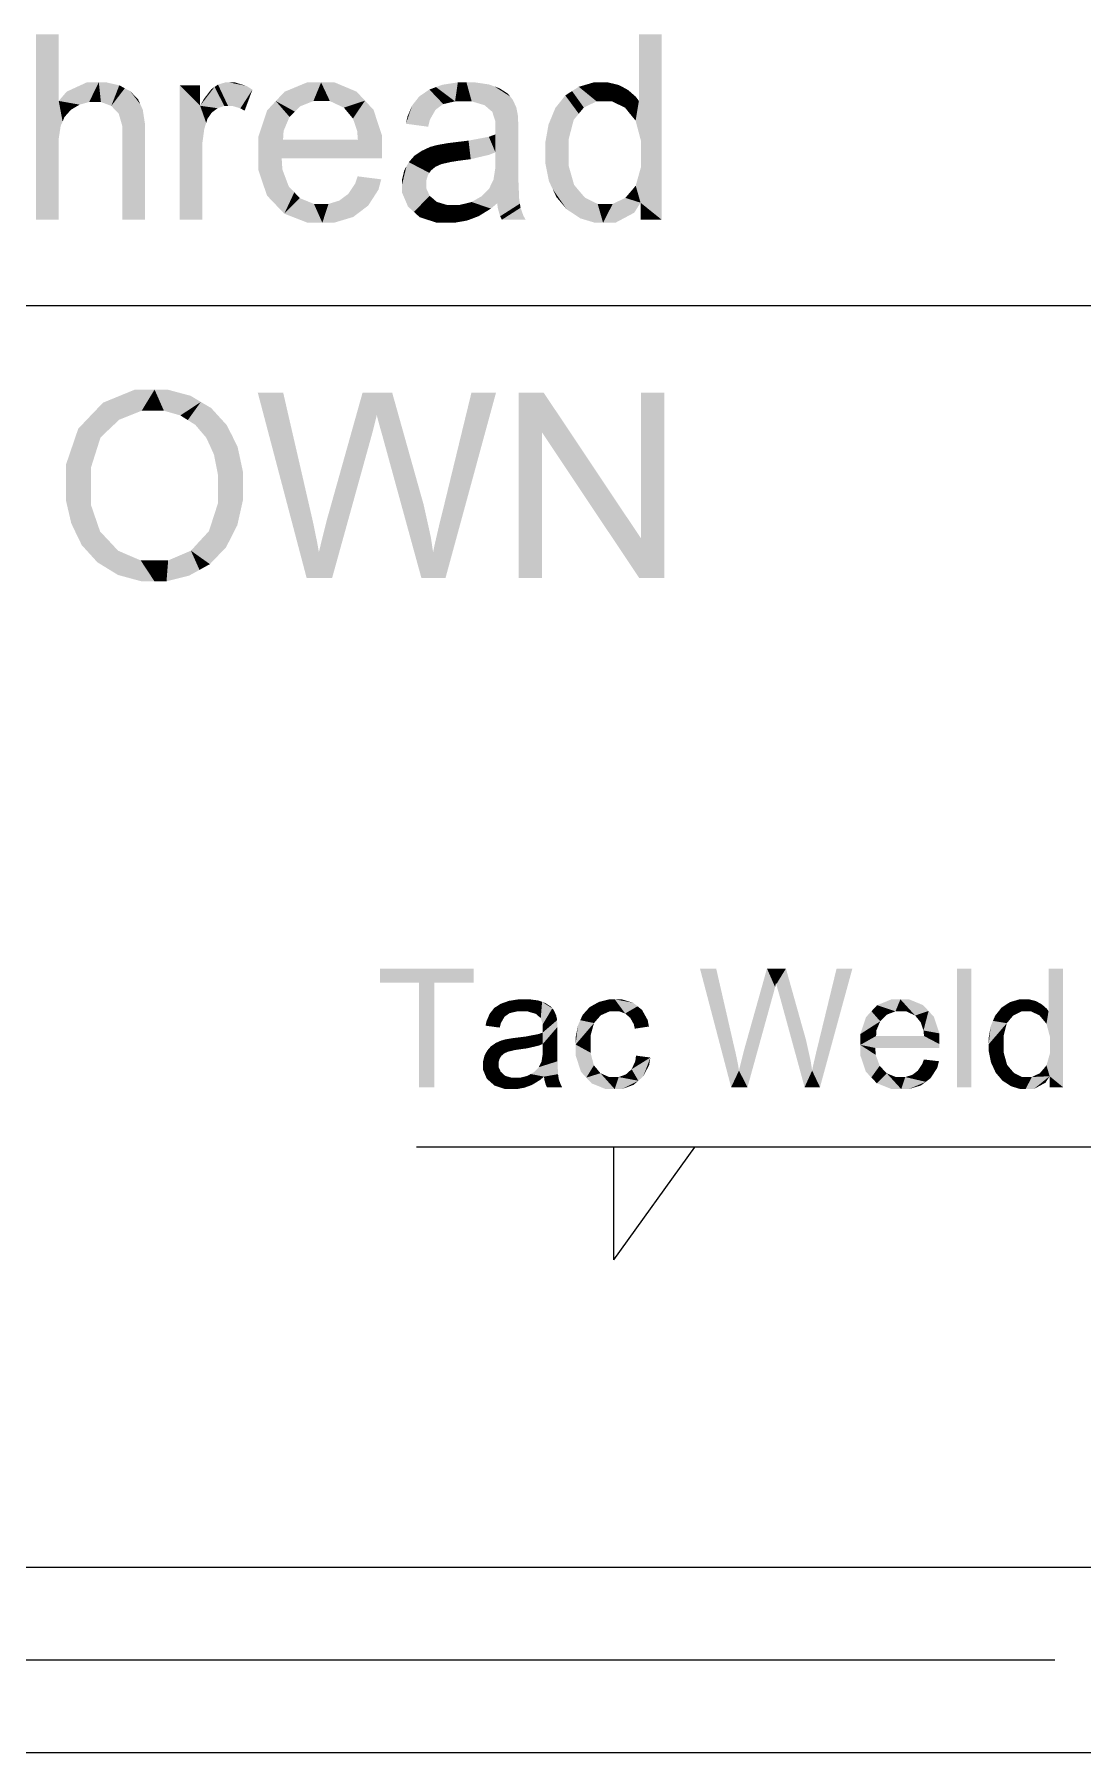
# Model space of a CAD drawing. Header units: millimetres. Extents: x 2 to 579, y 1 to 405.
# Drawn here: x 220.82 to 228.46, y 87.19 to 99.7 of the extents above; entities that cross this region are included whole.
import ezdxf

# ---------------------------------------------------------------- set-up
doc = ezdxf.new("R2010")
doc.units = ezdxf.units.MM
doc.linetypes.add('XKITLINE00', pattern=[0])
doc.layers.add('LinkedObject', color=7, linetype='Continuous', lineweight=0)

# ---------------------------------------------------------------- blocks, each defined once
blk = doc.blocks.new('*A4')
at = {"layer": 'LinkedObject'}
for points in [[(220.999, 99.701), (220.833, 98.351), (220.833, 99.701)], [(220.999, 99.216), (220.833, 98.351), (220.999, 99.701)], [(225.391, 99.701), (225.225, 99.216), (225.225, 99.701)], [(225.391, 99.701), (225.24, 98.925), (225.225, 99.216)], [(225.24, 98.925), (225.391, 99.701), (225.391, 98.351)], [(221.203, 99.351), (220.999, 99.216), (221.057, 99.284)], [(221.291, 99.351), (220.999, 99.216), (221.203, 99.351)], [(221.22, 99.208), (220.999, 99.216), (221.291, 99.351)], [(221.22, 99.208), (221.291, 99.351), (221.257, 99.208)], [(221.257, 99.208), (221.291, 99.351), (221.306, 99.208)], [(221.291, 99.351), (221.382, 99.18), (221.306, 99.208)], [(221.346, 99.351), (221.382, 99.18), (221.291, 99.351)], [(221.44, 99.33), (221.382, 99.18), (221.346, 99.351)], [(222.212, 99.351), (222.232, 99.18), (222.159, 99.335)], [(222.24, 99.351), (222.232, 99.18), (222.212, 99.351)], [(222.24, 99.351), (222.262, 99.18), (222.232, 99.18)], [(222.367, 99.325), (222.24, 99.351), (222.282, 99.351)], [(222.41, 99.298), (222.24, 99.351), (222.367, 99.325)], [(222.322, 99.162), (222.24, 99.351), (222.41, 99.298)], [(222.262, 99.18), (222.24, 99.351), (222.322, 99.162)], [(222.808, 99.351), (222.58, 99.215), (222.644, 99.283)], [(222.91, 99.351), (222.58, 99.215), (222.808, 99.351)], [(222.854, 99.215), (222.58, 99.215), (222.91, 99.351)], [(222.854, 99.215), (222.91, 99.351), (222.911, 99.215)], [(222.91, 99.351), (222.974, 99.215), (222.911, 99.215)], [(223.168, 99.284), (222.91, 99.351), (223.008, 99.351)], [(223.23, 99.218), (222.91, 99.351), (223.168, 99.284)], [(223.076, 99.167), (222.91, 99.351), (223.23, 99.218)], [(222.974, 99.215), (222.91, 99.351), (223.076, 99.167)], [(223.906, 99.351), (223.747, 99.317), (223.795, 99.334)], [(223.886, 99.213), (223.747, 99.317), (223.906, 99.351)], [(223.886, 99.213), (223.906, 99.351), (223.945, 99.213)], [(223.945, 99.213), (223.906, 99.351), (224.007, 99.213)], [(223.969, 99.351), (224.007, 99.213), (223.906, 99.351)], [(224.133, 99.336), (223.969, 99.351), (224.032, 99.351)], [(224.172, 99.322), (223.969, 99.351), (224.133, 99.336)], [(224.101, 99.185), (223.969, 99.351), (224.172, 99.322)], [(224.007, 99.213), (223.969, 99.351), (224.101, 99.185)], [(224.896, 99.351), (224.917, 99.213), (224.787, 99.319)], [(224.956, 99.351), (224.917, 99.213), (224.896, 99.351)], [(224.917, 99.213), (224.956, 99.351), (224.972, 99.213)], [(224.956, 99.351), (225.029, 99.213), (224.972, 99.213)], [(225, 99.351), (225.029, 99.213), (224.956, 99.351)], [(225.078, 99.332), (225.029, 99.213), (225, 99.351)], [(221.48, 99.308), (221.382, 99.18), (221.44, 99.33)], [(221.48, 99.308), (221.409, 99.151), (221.382, 99.18)], [(221.52, 99.287), (221.409, 99.151), (221.48, 99.308)], [(221.409, 99.151), (221.52, 99.287), (221.436, 99.123)], [(221.436, 99.123), (221.52, 99.287), (221.594, 99.19)], [(221.594, 99.19), (221.52, 99.287), (221.577, 99.228)], [(221.88, 99.33), (222.029, 99.181), (221.88, 98.351)], [(222.029, 99.181), (221.88, 99.33), (222.029, 99.33)], [(222.134, 99.318), (222.029, 99.181), (222.11, 99.301)], [(222.205, 99.18), (222.029, 99.181), (222.134, 99.318)], [(222.11, 99.301), (222.029, 99.181), (222.058, 99.233)], [(222.159, 99.335), (222.232, 99.18), (222.134, 99.318)], [(222.134, 99.318), (222.232, 99.18), (222.205, 99.18)], [(222.322, 99.162), (222.41, 99.298), (222.353, 99.145)], [(223.626, 99.25), (223.8, 99.193), (223.601, 99.218)], [(223.699, 99.299), (223.8, 99.193), (223.626, 99.25)], [(223.747, 99.317), (223.8, 99.193), (223.699, 99.299)], [(223.8, 99.193), (223.747, 99.317), (223.886, 99.213)], [(224.101, 99.185), (224.172, 99.322), (224.133, 99.157)], [(224.133, 99.157), (224.172, 99.322), (224.157, 99.137)], [(224.172, 99.322), (224.18, 99.066), (224.157, 99.137)], [(224.288, 99.248), (224.18, 99.066), (224.172, 99.322)], [(224.269, 99.27), (224.172, 99.322), (224.212, 99.307)], [(224.288, 99.248), (224.172, 99.322), (224.269, 99.27)], [(224.306, 99.225), (224.18, 99.066), (224.288, 99.248)], [(224.332, 99.169), (224.18, 99.066), (224.306, 99.225)], [(224.689, 99.256), (224.787, 99.123), (224.616, 99.164)], [(224.824, 99.168), (224.689, 99.256), (224.738, 99.288)], [(224.787, 99.123), (224.689, 99.256), (224.824, 99.168)], [(224.787, 99.319), (224.917, 99.213), (224.738, 99.288)], [(224.738, 99.288), (224.917, 99.213), (224.824, 99.168)], [(225.113, 99.314), (225.029, 99.213), (225.078, 99.332)], [(225.113, 99.314), (225.124, 99.167), (225.029, 99.213)], [(225.147, 99.295), (225.124, 99.167), (225.113, 99.314)], [(225.203, 99.246), (225.124, 99.167), (225.147, 99.295)], [(225.225, 99.216), (225.124, 99.167), (225.203, 99.246)], [(220.999, 98.943), (220.833, 98.351), (220.999, 99.216)], [(220.999, 98.943), (220.999, 99.216), (221.013, 99.034)], [(221.013, 99.034), (220.999, 99.216), (221.027, 99.066)], [(221.027, 99.066), (220.999, 99.216), (221.041, 99.099)], [(221.041, 99.099), (220.999, 99.216), (221.087, 99.151)], [(221.087, 99.151), (220.999, 99.216), (221.119, 99.17)], [(221.119, 99.17), (220.999, 99.216), (221.151, 99.189)], [(221.151, 99.189), (220.999, 99.216), (221.22, 99.208)], [(221.594, 99.19), (221.462, 99.033), (221.436, 99.123)], [(221.611, 99.152), (221.462, 99.033), (221.594, 99.19)], [(221.628, 99.043), (221.462, 99.033), (221.611, 99.152)], [(221.88, 98.351), (222.029, 99.181), (222.046, 98.351)], [(222.029, 99.181), (222.046, 98.863), (222.046, 98.351)], [(222.046, 98.863), (222.029, 99.181), (222.046, 98.915)], [(222.046, 98.915), (222.029, 99.181), (222.059, 99.012)], [(222.059, 99.012), (222.029, 99.181), (222.073, 99.056)], [(222.073, 99.056), (222.029, 99.181), (222.082, 99.085)], [(222.082, 99.085), (222.029, 99.181), (222.113, 99.131)], [(222.113, 99.131), (222.029, 99.181), (222.135, 99.147)], [(222.135, 99.147), (222.029, 99.181), (222.156, 99.163)], [(222.156, 99.163), (222.029, 99.181), (222.205, 99.18)], [(222.58, 99.215), (222.453, 98.955), (222.517, 99.147)], [(222.68, 99.1), (222.453, 98.955), (222.58, 99.215)], [(222.637, 98.998), (222.453, 98.955), (222.68, 99.1)], [(222.58, 99.215), (222.719, 99.138), (222.68, 99.1)], [(222.719, 99.138), (222.58, 99.215), (222.758, 99.177)], [(222.758, 99.177), (222.58, 99.215), (222.854, 99.215)], [(223.076, 99.167), (223.23, 99.218), (223.116, 99.119)], [(223.23, 99.218), (223.142, 99.088), (223.116, 99.119)], [(223.142, 99.088), (223.23, 99.218), (223.173, 98.996)], [(223.173, 98.996), (223.23, 99.218), (223.354, 98.963)], [(223.354, 98.963), (223.23, 99.218), (223.292, 99.151)], [(223.601, 99.218), (223.528, 99.05), (223.575, 99.186)], [(223.744, 99.152), (223.528, 99.05), (223.601, 99.218)], [(223.575, 99.186), (223.528, 99.05), (223.539, 99.102)], [(223.703, 99.08), (223.528, 99.05), (223.744, 99.152)], [(223.744, 99.152), (223.601, 99.218), (223.772, 99.173)], [(223.772, 99.173), (223.601, 99.218), (223.8, 99.193)], [(224.18, 98.989), (224.343, 99.113), (224.179, 98.972)], [(224.179, 98.972), (224.343, 99.113), (224.18, 98.842)], [(224.339, 99.135), (224.18, 99.066), (224.332, 99.169)], [(224.18, 99.066), (224.339, 99.135), (224.343, 99.113)], [(224.18, 99.066), (224.343, 99.113), (224.18, 99.015)], [(224.18, 99.015), (224.343, 99.113), (224.18, 99.01)], [(224.18, 99.01), (224.343, 99.113), (224.18, 98.989)], [(224.347, 99.037), (224.18, 98.842), (224.343, 99.113)], [(224.592, 99.105), (224.543, 98.839), (224.567, 99.045)], [(224.75, 99.078), (224.543, 98.839), (224.592, 99.105)], [(224.616, 99.164), (224.787, 99.123), (224.592, 99.105)], [(224.592, 99.105), (224.787, 99.123), (224.75, 99.078)], [(225.124, 99.167), (225.225, 99.216), (225.162, 99.12)], [(225.162, 99.12), (225.225, 99.216), (225.201, 99.073)], [(225.225, 99.216), (225.24, 98.925), (225.201, 99.073)], [(221.628, 98.971), (221.462, 99.033), (221.628, 99.043)], [(221.462, 99.033), (221.628, 98.971), (221.462, 98.97)], [(222.453, 98.955), (222.637, 98.998), (222.633, 98.934)], [(223.173, 98.996), (223.354, 98.963), (223.178, 98.934)], [(223.528, 99.05), (223.703, 99.08), (223.69, 99.028)], [(224.347, 98.982), (224.179, 98.781), (224.18, 98.842)], [(224.347, 98.761), (224.179, 98.781), (224.347, 98.982)], [(224.347, 98.982), (224.18, 98.842), (224.347, 99.037)], [(224.713, 98.936), (224.543, 98.839), (224.75, 99.078)], [(224.567, 99.045), (224.543, 98.839), (224.543, 98.912)], [(220.999, 98.886), (220.833, 98.351), (220.999, 98.943)], [(220.833, 98.351), (220.999, 98.886), (220.999, 98.351)], [(221.462, 98.351), (221.628, 98.971), (221.628, 98.351)], [(221.462, 98.97), (221.628, 98.971), (221.462, 98.351)], [(222.633, 98.934), (222.453, 98.832), (222.453, 98.955)], [(222.633, 98.934), (223.354, 98.842), (222.453, 98.832)], [(223.178, 98.934), (223.354, 98.842), (222.633, 98.934)], [(223.354, 98.842), (223.178, 98.934), (223.354, 98.963)], [(223.644, 98.853), (223.744, 98.737), (223.618, 98.836)], [(223.704, 98.881), (223.744, 98.737), (223.644, 98.853)], [(223.737, 98.89), (223.744, 98.737), (223.704, 98.881)], [(223.761, 98.896), (223.786, 98.756), (223.737, 98.89)], [(223.744, 98.737), (223.737, 98.89), (223.765, 98.746)], [(223.765, 98.746), (223.737, 98.89), (223.786, 98.756)], [(223.835, 98.909), (223.858, 98.772), (223.761, 98.896)], [(223.761, 98.896), (223.858, 98.772), (223.786, 98.756)], [(223.884, 98.915), (223.909, 98.78), (223.835, 98.909)], [(223.835, 98.909), (223.909, 98.78), (223.858, 98.772)], [(223.984, 98.927), (224, 98.792), (223.884, 98.915)], [(223.884, 98.915), (224, 98.792), (223.909, 98.78)], [(224.132, 98.955), (224.18, 98.842), (223.984, 98.927)], [(223.984, 98.927), (224.18, 98.842), (224, 98.792)], [(224.179, 98.972), (224.18, 98.842), (224.132, 98.955)], [(224.543, 98.839), (224.713, 98.936), (224.713, 98.839)], [(225.24, 98.925), (225.391, 98.351), (225.24, 98.825)], [(223.354, 98.834), (222.453, 98.832), (223.354, 98.842)], [(223.353, 98.812), (222.453, 98.832), (223.354, 98.834)], [(222.453, 98.832), (222.579, 98.461), (222.453, 98.713)], [(222.628, 98.717), (222.579, 98.461), (222.453, 98.832)], [(222.628, 98.717), (222.453, 98.832), (222.623, 98.798)], [(223.353, 98.798), (222.453, 98.832), (223.353, 98.812)], [(222.623, 98.798), (222.453, 98.832), (223.353, 98.798)], [(223.532, 98.74), (223.5, 98.609), (223.516, 98.711)], [(223.688, 98.675), (223.5, 98.609), (223.532, 98.74)], [(223.549, 98.77), (223.699, 98.692), (223.532, 98.74)], [(223.532, 98.74), (223.699, 98.692), (223.688, 98.675)], [(223.591, 98.818), (223.699, 98.692), (223.549, 98.77)], [(223.711, 98.71), (223.591, 98.818), (223.618, 98.836)], [(223.699, 98.692), (223.591, 98.818), (223.711, 98.71)], [(223.618, 98.836), (223.744, 98.737), (223.711, 98.71)], [(224, 98.792), (224.18, 98.842), (224.135, 98.824)], [(224.166, 98.644), (224.347, 98.761), (224.347, 98.645)], [(224.179, 98.727), (224.347, 98.761), (224.166, 98.644)], [(224.347, 98.761), (224.179, 98.727), (224.179, 98.781)], [(224.543, 98.839), (224.713, 98.745), (224.543, 98.764)], [(224.713, 98.745), (224.543, 98.839), (224.713, 98.839)], [(224.543, 98.764), (224.713, 98.745), (224.57, 98.631)], [(224.57, 98.631), (224.713, 98.745), (224.597, 98.574)], [(224.597, 98.574), (224.713, 98.745), (224.753, 98.605)], [(225.24, 98.734), (225.391, 98.351), (225.202, 98.599)], [(225.24, 98.825), (225.391, 98.351), (225.24, 98.734)], [(222.453, 98.713), (222.579, 98.461), (222.516, 98.527)], [(222.674, 98.594), (222.579, 98.461), (222.628, 98.717)], [(223.107, 98.538), (223.348, 98.645), (223.253, 98.454)], [(223.158, 98.614), (223.348, 98.645), (223.107, 98.538)], [(223.348, 98.645), (223.158, 98.614), (223.176, 98.667)], [(223.253, 98.454), (223.348, 98.645), (223.328, 98.57)], [(223.516, 98.711), (223.5, 98.609), (223.5, 98.645)], [(223.676, 98.635), (223.5, 98.609), (223.688, 98.675)], [(223.5, 98.609), (223.676, 98.635), (223.676, 98.614)], [(223.676, 98.58), (223.5, 98.609), (223.676, 98.614)], [(223.5, 98.609), (223.676, 98.58), (223.5, 98.548)], [(224.08, 98.522), (224.347, 98.645), (224.353, 98.499)], [(224.135, 98.579), (224.347, 98.645), (224.08, 98.522)], [(224.152, 98.615), (224.347, 98.645), (224.135, 98.579)], [(224.347, 98.645), (224.152, 98.615), (224.166, 98.644)], [(224.753, 98.605), (224.7, 98.426), (224.597, 98.574)], [(224.792, 98.558), (224.7, 98.426), (224.753, 98.605)], [(225.202, 98.599), (225.237, 98.475), (225.164, 98.554)], [(225.202, 98.599), (225.391, 98.351), (225.237, 98.475)], [(222.579, 98.461), (222.674, 98.594), (222.642, 98.395)], [(222.715, 98.551), (222.642, 98.395), (222.674, 98.594)], [(222.755, 98.508), (222.642, 98.395), (222.715, 98.551)], [(222.755, 98.508), (222.919, 98.329), (222.642, 98.395)], [(222.858, 98.466), (222.919, 98.329), (222.755, 98.508)], [(223.042, 98.49), (223.198, 98.412), (222.964, 98.466)], [(223.074, 98.514), (223.253, 98.454), (223.042, 98.49)], [(223.198, 98.412), (223.042, 98.49), (223.253, 98.454)], [(223.107, 98.538), (223.253, 98.454), (223.074, 98.514)], [(223.5, 98.548), (223.676, 98.58), (223.543, 98.447)], [(223.543, 98.447), (223.676, 98.58), (223.586, 98.408)], [(223.586, 98.408), (223.676, 98.58), (223.701, 98.525)], [(223.701, 98.525), (223.629, 98.369), (223.586, 98.408)], [(223.727, 98.503), (223.629, 98.369), (223.701, 98.525)], [(223.752, 98.481), (223.629, 98.369), (223.727, 98.503)], [(223.629, 98.369), (223.752, 98.481), (223.753, 98.329)], [(223.833, 98.329), (223.752, 98.481), (223.825, 98.459)], [(223.753, 98.329), (223.752, 98.481), (223.833, 98.329)], [(224.016, 98.361), (223.921, 98.459), (224.006, 98.48)], [(224.193, 98.471), (224.006, 98.48), (224.043, 98.501)], [(224.147, 98.432), (224.006, 98.48), (224.193, 98.471)], [(224.058, 98.377), (224.006, 98.48), (224.147, 98.432)], [(224.016, 98.361), (224.006, 98.48), (224.058, 98.377)], [(224.08, 98.522), (224.353, 98.499), (224.043, 98.501)], [(224.353, 98.499), (224.193, 98.471), (224.043, 98.501)], [(224.193, 98.471), (224.353, 98.499), (224.197, 98.437)], [(224.197, 98.437), (224.353, 98.499), (224.358, 98.468)], [(224.597, 98.574), (224.7, 98.426), (224.624, 98.516)], [(224.7, 98.426), (224.792, 98.558), (224.749, 98.394)], [(224.749, 98.394), (224.792, 98.558), (224.832, 98.512)], [(224.832, 98.512), (224.964, 98.329), (224.749, 98.394)], [(224.925, 98.466), (224.964, 98.329), (224.832, 98.512)], [(224.964, 98.329), (225.237, 98.475), (225.054, 98.329)], [(225.034, 98.466), (225.237, 98.475), (224.964, 98.329)], [(225.126, 98.51), (225.237, 98.475), (225.034, 98.466)], [(225.054, 98.329), (225.237, 98.475), (225.191, 98.402)], [(225.237, 98.475), (225.126, 98.51), (225.164, 98.554)], [(225.237, 98.475), (225.391, 98.351), (225.237, 98.351)], [(222.642, 98.395), (222.919, 98.329), (222.812, 98.329)], [(222.919, 98.466), (222.919, 98.329), (222.858, 98.466)], [(222.964, 98.466), (223.198, 98.412), (222.919, 98.329)], [(222.964, 98.466), (222.919, 98.329), (222.919, 98.466)], [(222.919, 98.329), (223.198, 98.412), (223.004, 98.329)], [(223.004, 98.329), (223.198, 98.412), (223.144, 98.371)], [(223.825, 98.459), (223.882, 98.329), (223.833, 98.329)], [(223.873, 98.459), (223.882, 98.329), (223.825, 98.459)], [(223.921, 98.459), (223.882, 98.329), (223.873, 98.459)], [(223.882, 98.329), (223.921, 98.459), (223.973, 98.345)], [(223.973, 98.345), (223.921, 98.459), (224.016, 98.361)], [(224.358, 98.468), (224.214, 98.376), (224.197, 98.437)], [(224.363, 98.438), (224.214, 98.376), (224.358, 98.468)], [(224.363, 98.438), (224.227, 98.351), (224.214, 98.376)], [(224.384, 98.379), (224.227, 98.351), (224.363, 98.438)], [(224.227, 98.351), (224.384, 98.379), (224.4, 98.351)], [(224.749, 98.394), (224.964, 98.329), (224.798, 98.361)], [(224.798, 98.361), (224.964, 98.329), (224.905, 98.329)], [(224.964, 98.329), (224.925, 98.466), (224.979, 98.466)], [(225.034, 98.466), (224.964, 98.329), (224.979, 98.466)], [(221.554, 97.114), (221.231, 96.924), (221.322, 97.019)], [(221.697, 97.114), (221.231, 96.924), (221.554, 97.114)], [(221.603, 96.96), (221.231, 96.924), (221.697, 97.114)], [(221.603, 96.96), (221.697, 97.114), (221.698, 96.96)], [(221.697, 97.114), (221.765, 96.96), (221.698, 96.96)], [(221.959, 97.069), (221.697, 97.114), (221.791, 97.114)], [(222.034, 97.024), (221.697, 97.114), (221.959, 97.069)], [(221.885, 96.926), (221.697, 97.114), (222.034, 97.024)], [(221.765, 96.96), (221.697, 97.114), (221.885, 96.926)], [(221.885, 96.926), (222.034, 97.024), (221.939, 96.892)], [(222.034, 97.024), (221.993, 96.858), (221.939, 96.892)], [(221.993, 96.858), (222.034, 97.024), (222.074, 96.763)], [(222.223, 96.855), (222.034, 97.024), (222.109, 96.98)], [(222.263, 96.776), (222.034, 97.024), (222.223, 96.855)], [(222.074, 96.763), (222.034, 97.024), (222.263, 96.776)], [(222.634, 97.091), (222.805, 95.741), (222.449, 97.091)], [(222.838, 96.206), (222.805, 95.741), (222.634, 97.091)], [(223.212, 97.091), (223.275, 96.769), (222.956, 96.179)], [(223.275, 96.769), (223.212, 97.091), (223.284, 96.802)], [(223.284, 96.802), (223.212, 97.091), (223.304, 96.881)], [(223.304, 96.881), (223.212, 97.091), (223.316, 96.928)], [(223.428, 97.091), (223.316, 96.928), (223.212, 97.091)], [(223.316, 96.928), (223.428, 97.091), (223.319, 96.913)], [(223.319, 96.913), (223.428, 97.091), (223.341, 96.833)], [(223.341, 96.833), (223.428, 97.091), (223.359, 96.769)], [(223.359, 96.769), (223.428, 97.091), (223.62, 96.407)], [(224.184, 97.091), (223.794, 96.223), (224.005, 97.091)], [(223.816, 95.741), (223.794, 96.223), (224.184, 97.091)], [(224.349, 97.091), (224.52, 96.801), (224.349, 95.741)], [(224.52, 96.801), (224.349, 97.091), (224.532, 97.091)], [(224.52, 96.801), (224.532, 97.091), (225.228, 95.741)], [(225.228, 95.741), (224.532, 97.091), (225.24, 96.031)], [(225.411, 97.091), (225.24, 96.031), (225.24, 97.091)], [(225.411, 95.741), (225.24, 96.031), (225.411, 97.091)], [(221.231, 96.924), (221.051, 96.398), (221.141, 96.829)], [(221.303, 96.765), (221.051, 96.398), (221.231, 96.924)], [(221.44, 96.895), (221.231, 96.924), (221.603, 96.96)], [(221.231, 96.924), (221.44, 96.895), (221.371, 96.83)], [(221.303, 96.765), (221.231, 96.924), (221.371, 96.83)], [(221.141, 96.829), (221.051, 96.398), (221.051, 96.566)], [(221.234, 96.547), (221.051, 96.398), (221.303, 96.765)], [(222.074, 96.763), (222.263, 96.776), (222.102, 96.702)], [(222.263, 96.776), (222.13, 96.64), (222.102, 96.702)], [(222.13, 96.64), (222.263, 96.776), (222.158, 96.497)], [(222.158, 96.497), (222.263, 96.776), (222.341, 96.515)], [(222.341, 96.515), (222.263, 96.776), (222.302, 96.696)], [(222.956, 96.179), (223.275, 96.769), (222.99, 95.741)], [(223.62, 96.407), (223.641, 95.741), (223.359, 96.769)], [(224.349, 95.741), (224.52, 96.801), (224.52, 95.741)], [(221.051, 96.398), (221.234, 96.547), (221.234, 96.395)], [(222.158, 96.414), (222.341, 96.515), (222.341, 96.414)], [(222.158, 96.497), (222.341, 96.515), (222.158, 96.414)], [(221.051, 96.398), (221.234, 96.273), (221.051, 96.309)], [(221.234, 96.273), (221.051, 96.398), (221.234, 96.395)], [(222.093, 96.083), (222.341, 96.414), (222.259, 96.046)], [(222.158, 96.284), (222.341, 96.414), (222.093, 96.083)], [(222.341, 96.414), (222.158, 96.284), (222.158, 96.414)], [(222.259, 96.046), (222.341, 96.414), (222.3, 96.127)], [(222.3, 96.127), (222.341, 96.414), (222.341, 96.311)], [(223.656, 96.28), (223.641, 95.741), (223.62, 96.407)], [(221.051, 96.309), (221.234, 96.273), (221.09, 96.141)], [(221.09, 96.141), (221.234, 96.273), (221.128, 96.061)], [(221.128, 96.061), (221.234, 96.273), (221.3, 96.081)], [(223.709, 96.041), (223.641, 95.741), (223.656, 96.28)], [(223.794, 96.223), (223.816, 95.741), (223.773, 96.14)], [(222.854, 96.136), (222.805, 95.741), (222.838, 96.206)], [(222.882, 95.998), (222.805, 95.741), (222.854, 96.136)], [(222.951, 96.162), (222.99, 95.741), (222.92, 96.038)], [(222.956, 96.179), (222.99, 95.741), (222.951, 96.162)], [(223.773, 96.14), (223.816, 95.741), (223.739, 95.993)], [(221.3, 96.081), (221.281, 95.856), (221.128, 96.061)], [(221.128, 96.061), (221.281, 95.856), (221.167, 95.981)], [(221.366, 96.011), (221.281, 95.856), (221.3, 96.081)], [(221.281, 95.856), (221.366, 96.011), (221.356, 95.81)], [(221.356, 95.81), (221.366, 96.011), (221.431, 95.941)], [(222.027, 96.012), (222.1, 95.843), (221.962, 95.941)], [(222.259, 96.046), (222.027, 96.012), (222.093, 96.083)], [(222.217, 95.965), (222.027, 96.012), (222.259, 96.046)], [(222.1, 95.843), (222.027, 96.012), (222.217, 95.965)], [(222.894, 95.93), (222.805, 95.741), (222.882, 95.998)], [(222.92, 96.038), (222.99, 95.741), (222.894, 95.93)], [(223.726, 95.93), (223.641, 95.741), (223.709, 96.041)], [(223.739, 95.993), (223.816, 95.741), (223.726, 95.93)], [(225.24, 96.031), (225.411, 95.741), (225.228, 95.741)], [(221.431, 95.941), (221.696, 95.718), (221.356, 95.81)], [(221.596, 95.87), (221.696, 95.718), (221.431, 95.941)], [(221.696, 95.718), (221.596, 95.87), (221.695, 95.87)], [(221.796, 95.87), (221.696, 95.718), (221.695, 95.87)], [(221.696, 95.718), (221.796, 95.87), (221.784, 95.718)], [(221.784, 95.718), (221.796, 95.87), (221.948, 95.759)], [(222.024, 95.801), (221.796, 95.87), (221.962, 95.941)], [(221.948, 95.759), (221.796, 95.87), (222.024, 95.801)], [(221.962, 95.941), (222.1, 95.843), (222.024, 95.801)], [(222.894, 95.93), (222.99, 95.741), (222.805, 95.741)], [(223.726, 95.93), (223.816, 95.741), (223.641, 95.741)], [(221.356, 95.81), (221.696, 95.718), (221.431, 95.764)], [(221.431, 95.764), (221.696, 95.718), (221.601, 95.718)], [(223.338, 92.898), (223.622, 92.796), (223.338, 92.796)], [(223.736, 92.796), (223.622, 92.796), (223.338, 92.898)], [(223.736, 92.796), (223.338, 92.898), (224.022, 92.898)], [(223.736, 92.796), (224.022, 92.898), (224.022, 92.796)], [(225.788, 92.898), (225.897, 92.034), (225.67, 92.898)], [(225.918, 92.332), (225.897, 92.034), (225.788, 92.898)], [(226.158, 92.898), (226.198, 92.692), (225.994, 92.315)], [(226.198, 92.692), (226.158, 92.898), (226.204, 92.713)], [(226.204, 92.713), (226.158, 92.898), (226.217, 92.764)], [(226.217, 92.764), (226.158, 92.898), (226.224, 92.794)], [(226.296, 92.898), (226.224, 92.794), (226.158, 92.898)], [(226.224, 92.794), (226.296, 92.898), (226.226, 92.784)], [(226.226, 92.784), (226.296, 92.898), (226.24, 92.733)], [(226.24, 92.733), (226.296, 92.898), (226.252, 92.692)], [(226.252, 92.692), (226.296, 92.898), (226.419, 92.46)], [(226.78, 92.898), (226.53, 92.343), (226.665, 92.898)], [(226.544, 92.034), (226.53, 92.343), (226.78, 92.898)], [(227.647, 92.898), (227.541, 92.034), (227.541, 92.898)], [(227.647, 92.034), (227.541, 92.034), (227.647, 92.898)], [(228.315, 92.898), (228.209, 92.588), (228.209, 92.898)], [(228.315, 92.898), (228.219, 92.402), (228.209, 92.588)], [(228.219, 92.402), (228.315, 92.898), (228.315, 92.034)], [(223.622, 92.034), (223.736, 92.796), (223.736, 92.034)], [(223.622, 92.796), (223.736, 92.796), (223.622, 92.034)], [(224.17, 92.61), (224.282, 92.573), (224.154, 92.589)], [(224.217, 92.641), (224.282, 92.573), (224.17, 92.61)], [(224.248, 92.652), (224.282, 92.573), (224.217, 92.641)], [(224.35, 92.674), (224.248, 92.652), (224.279, 92.663)], [(224.337, 92.586), (224.248, 92.652), (224.35, 92.674)], [(224.282, 92.573), (224.248, 92.652), (224.337, 92.586)], [(224.337, 92.586), (224.35, 92.674), (224.374, 92.586)], [(224.374, 92.586), (224.35, 92.674), (224.414, 92.586)], [(224.39, 92.674), (224.414, 92.586), (224.35, 92.674)], [(224.495, 92.665), (224.39, 92.674), (224.43, 92.674)], [(224.52, 92.656), (224.39, 92.674), (224.495, 92.665)], [(224.475, 92.568), (224.39, 92.674), (224.52, 92.656)], [(224.414, 92.586), (224.39, 92.674), (224.475, 92.568)], [(224.475, 92.568), (224.52, 92.656), (224.495, 92.55)], [(224.495, 92.55), (224.52, 92.656), (224.51, 92.537)], [(224.52, 92.656), (224.525, 92.492), (224.51, 92.537)], [(224.594, 92.608), (224.525, 92.492), (224.52, 92.656)], [(224.582, 92.622), (224.52, 92.656), (224.545, 92.646)], [(224.594, 92.608), (224.52, 92.656), (224.582, 92.622)], [(224.606, 92.594), (224.525, 92.492), (224.594, 92.608)], [(224.622, 92.558), (224.525, 92.492), (224.606, 92.594)], [(224.866, 92.617), (224.923, 92.53), (224.815, 92.56)], [(224.948, 92.558), (224.866, 92.617), (224.9, 92.636)], [(224.923, 92.53), (224.866, 92.617), (224.948, 92.558)], [(224.934, 92.655), (225.013, 92.587), (224.9, 92.636)], [(224.9, 92.636), (225.013, 92.587), (224.948, 92.558)], [(225.009, 92.674), (225.013, 92.587), (224.934, 92.655)], [(225.049, 92.674), (225.013, 92.587), (225.009, 92.674)], [(225.013, 92.587), (225.049, 92.674), (225.053, 92.587)], [(225.049, 92.674), (225.08, 92.587), (225.053, 92.587)], [(225.183, 92.649), (225.049, 92.674), (225.1, 92.674)], [(225.215, 92.623), (225.049, 92.674), (225.183, 92.649)], [(225.125, 92.571), (225.049, 92.674), (225.215, 92.623)], [(225.08, 92.587), (225.049, 92.674), (225.125, 92.571)], [(225.125, 92.571), (225.215, 92.623), (225.143, 92.555)], [(225.215, 92.623), (225.162, 92.539), (225.143, 92.555)], [(225.162, 92.539), (225.215, 92.623), (225.188, 92.492)], [(225.188, 92.492), (225.215, 92.623), (225.298, 92.476)], [(225.289, 92.523), (225.215, 92.623), (225.248, 92.597)], [(225.298, 92.476), (225.215, 92.623), (225.289, 92.523)], [(225.994, 92.315), (226.198, 92.692), (226.016, 92.034)], [(226.419, 92.46), (226.432, 92.034), (226.252, 92.692)], [(226.96, 92.631), (227.033, 92.563), (226.919, 92.587)], [(227.13, 92.674), (226.96, 92.631), (227.065, 92.674)], [(227.094, 92.587), (226.96, 92.631), (227.13, 92.674)], [(227.033, 92.563), (226.96, 92.631), (227.094, 92.587)], [(227.094, 92.587), (227.13, 92.674), (227.131, 92.587)], [(227.13, 92.674), (227.171, 92.587), (227.131, 92.587)], [(227.295, 92.632), (227.13, 92.674), (227.193, 92.674)], [(227.335, 92.589), (227.13, 92.674), (227.295, 92.632)], [(227.237, 92.556), (227.13, 92.674), (227.335, 92.589)], [(227.171, 92.587), (227.13, 92.674), (227.237, 92.556)], [(227.866, 92.613), (227.929, 92.529), (227.82, 92.555)], [(227.953, 92.557), (227.866, 92.613), (227.897, 92.634)], [(227.929, 92.529), (227.866, 92.613), (227.953, 92.557)], [(227.929, 92.654), (228.012, 92.586), (227.897, 92.634)], [(227.897, 92.634), (228.012, 92.586), (227.953, 92.557)], [(227.998, 92.674), (228.012, 92.586), (227.929, 92.654)], [(228.037, 92.674), (228.012, 92.586), (227.998, 92.674)], [(228.012, 92.586), (228.037, 92.674), (228.047, 92.586)], [(228.037, 92.674), (228.083, 92.586), (228.047, 92.586)], [(228.065, 92.674), (228.083, 92.586), (228.037, 92.674)], [(228.115, 92.662), (228.083, 92.586), (228.065, 92.674)], [(228.137, 92.65), (228.083, 92.586), (228.115, 92.662)], [(228.137, 92.65), (228.144, 92.556), (228.083, 92.586)], [(228.159, 92.638), (228.144, 92.556), (228.137, 92.65)], [(228.195, 92.607), (228.144, 92.556), (228.159, 92.638)], [(228.209, 92.588), (228.144, 92.556), (228.195, 92.607)], [(224.154, 92.589), (224.108, 92.482), (224.138, 92.569)], [(224.246, 92.547), (224.108, 92.482), (224.154, 92.589)], [(224.138, 92.569), (224.108, 92.482), (224.115, 92.515)], [(224.22, 92.501), (224.108, 92.482), (224.246, 92.547)], [(224.108, 92.482), (224.22, 92.501), (224.211, 92.468)], [(224.246, 92.547), (224.154, 92.589), (224.264, 92.56)], [(224.264, 92.56), (224.154, 92.589), (224.282, 92.573)], [(224.525, 92.442), (224.629, 92.522), (224.524, 92.432)], [(224.524, 92.432), (224.629, 92.522), (224.525, 92.349)], [(224.627, 92.536), (224.525, 92.492), (224.622, 92.558)], [(224.525, 92.492), (224.627, 92.536), (224.629, 92.522)], [(224.525, 92.492), (224.629, 92.522), (224.525, 92.459)], [(224.525, 92.459), (224.629, 92.522), (224.525, 92.456)], [(224.525, 92.456), (224.629, 92.522), (224.525, 92.442)], [(224.632, 92.473), (224.525, 92.349), (224.629, 92.522)], [(224.632, 92.438), (224.525, 92.349), (224.632, 92.473)], [(224.798, 92.522), (224.764, 92.345), (224.781, 92.484)], [(224.898, 92.501), (224.764, 92.345), (224.798, 92.522)], [(224.873, 92.41), (224.764, 92.345), (224.898, 92.501)], [(224.781, 92.484), (224.764, 92.345), (224.764, 92.396)], [(224.815, 92.56), (224.923, 92.53), (224.798, 92.522)], [(224.798, 92.522), (224.923, 92.53), (224.898, 92.501)], [(225.188, 92.492), (225.298, 92.476), (225.195, 92.46)], [(226.919, 92.587), (226.838, 92.421), (226.879, 92.544)], [(226.983, 92.514), (226.838, 92.421), (226.919, 92.587)], [(226.955, 92.448), (226.838, 92.421), (226.983, 92.514)], [(226.919, 92.587), (227.033, 92.563), (226.983, 92.514)], [(227.237, 92.556), (227.335, 92.589), (227.262, 92.526)], [(227.335, 92.589), (227.278, 92.506), (227.262, 92.526)], [(227.278, 92.506), (227.335, 92.589), (227.298, 92.447)], [(227.298, 92.447), (227.335, 92.589), (227.414, 92.426)], [(227.414, 92.426), (227.335, 92.589), (227.374, 92.546)], [(227.804, 92.517), (227.773, 92.347), (227.788, 92.479)], [(227.905, 92.5), (227.773, 92.347), (227.804, 92.517)], [(227.882, 92.409), (227.773, 92.347), (227.905, 92.5)], [(227.788, 92.479), (227.773, 92.347), (227.773, 92.394)], [(227.82, 92.555), (227.929, 92.529), (227.804, 92.517)], [(227.804, 92.517), (227.929, 92.529), (227.905, 92.5)], [(228.144, 92.556), (228.209, 92.588), (228.169, 92.526)], [(228.169, 92.526), (228.209, 92.588), (228.194, 92.496)], [(228.209, 92.588), (228.219, 92.402), (228.194, 92.496)], [(224.225, 92.264), (224.148, 92.333), (224.165, 92.344)], [(224.182, 92.356), (224.246, 92.281), (224.165, 92.344)], [(224.165, 92.344), (224.246, 92.281), (224.225, 92.264)], [(224.22, 92.373), (224.246, 92.281), (224.182, 92.356)], [(224.241, 92.379), (224.246, 92.281), (224.22, 92.373)], [(224.257, 92.383), (224.273, 92.293), (224.241, 92.379)], [(224.246, 92.281), (224.241, 92.379), (224.259, 92.287)], [(224.259, 92.287), (224.241, 92.379), (224.273, 92.293)], [(224.304, 92.391), (224.319, 92.304), (224.257, 92.383)], [(224.257, 92.383), (224.319, 92.304), (224.273, 92.293)], [(224.336, 92.395), (224.352, 92.309), (224.304, 92.391)], [(224.304, 92.391), (224.352, 92.309), (224.319, 92.304)], [(224.4, 92.403), (224.41, 92.317), (224.336, 92.395)], [(224.336, 92.395), (224.41, 92.317), (224.352, 92.309)], [(224.494, 92.421), (224.525, 92.349), (224.4, 92.403)], [(224.4, 92.403), (224.525, 92.349), (224.41, 92.317)], [(224.41, 92.317), (224.525, 92.349), (224.496, 92.337)], [(224.524, 92.432), (224.525, 92.349), (224.494, 92.421)], [(224.632, 92.438), (224.524, 92.31), (224.525, 92.349)], [(224.632, 92.297), (224.524, 92.31), (224.632, 92.438)], [(224.764, 92.345), (224.873, 92.41), (224.873, 92.348)], [(224.873, 92.285), (224.764, 92.345), (224.873, 92.348)], [(224.764, 92.345), (224.842, 92.104), (224.764, 92.267)], [(224.873, 92.285), (224.842, 92.104), (224.764, 92.345)], [(226.442, 92.379), (226.432, 92.034), (226.419, 92.46)], [(226.476, 92.226), (226.432, 92.034), (226.442, 92.379)], [(226.53, 92.343), (226.544, 92.034), (226.517, 92.29)], [(226.838, 92.421), (226.955, 92.448), (226.953, 92.407)], [(226.953, 92.407), (226.838, 92.342), (226.838, 92.421)], [(226.953, 92.407), (227.414, 92.348), (226.838, 92.342)], [(227.414, 92.344), (226.838, 92.342), (227.414, 92.348)], [(227.414, 92.33), (226.838, 92.342), (227.414, 92.344)], [(226.838, 92.342), (226.918, 92.105), (226.838, 92.266)], [(226.95, 92.269), (226.918, 92.105), (226.838, 92.342)], [(226.95, 92.269), (226.838, 92.342), (226.947, 92.32)], [(227.414, 92.32), (226.838, 92.342), (227.414, 92.33)], [(226.947, 92.32), (226.838, 92.342), (227.414, 92.32)], [(227.302, 92.407), (227.414, 92.348), (226.953, 92.407)], [(227.298, 92.447), (227.414, 92.426), (227.302, 92.407)], [(227.414, 92.348), (227.302, 92.407), (227.414, 92.426)], [(227.773, 92.347), (227.882, 92.409), (227.882, 92.347)], [(227.773, 92.347), (227.882, 92.287), (227.773, 92.299)], [(227.882, 92.287), (227.773, 92.347), (227.882, 92.347)], [(228.219, 92.402), (228.315, 92.034), (228.219, 92.338)], [(224.11, 92.283), (224.09, 92.199), (224.1, 92.264)], [(224.21, 92.241), (224.09, 92.199), (224.11, 92.283)], [(224.1, 92.264), (224.09, 92.199), (224.09, 92.222)], [(224.203, 92.216), (224.09, 92.199), (224.21, 92.241)], [(224.09, 92.199), (224.203, 92.216), (224.203, 92.202)], [(224.121, 92.302), (224.217, 92.253), (224.11, 92.283)], [(224.11, 92.283), (224.217, 92.253), (224.21, 92.241)], [(224.148, 92.333), (224.217, 92.253), (224.121, 92.302)], [(224.217, 92.253), (224.148, 92.333), (224.225, 92.264)], [(224.461, 92.144), (224.632, 92.223), (224.636, 92.129)], [(224.496, 92.18), (224.632, 92.223), (224.461, 92.144)], [(224.507, 92.204), (224.632, 92.223), (224.496, 92.18)], [(224.632, 92.223), (224.507, 92.204), (224.516, 92.222)], [(224.516, 92.222), (224.632, 92.297), (224.632, 92.223)], [(224.524, 92.275), (224.632, 92.297), (224.516, 92.222)], [(224.632, 92.297), (224.524, 92.275), (224.524, 92.31)], [(224.764, 92.267), (224.842, 92.104), (224.803, 92.146)], [(224.897, 92.193), (224.842, 92.104), (224.873, 92.285)], [(225.172, 92.165), (225.309, 92.25), (225.221, 92.081)], [(225.199, 92.224), (225.309, 92.25), (225.172, 92.165)], [(225.309, 92.25), (225.199, 92.224), (225.204, 92.264)], [(225.221, 92.081), (225.309, 92.25), (225.256, 92.112)], [(225.256, 92.112), (225.309, 92.25), (225.3, 92.196)], [(225.929, 92.287), (225.897, 92.034), (225.918, 92.332)], [(225.947, 92.199), (225.897, 92.034), (225.929, 92.287)], [(225.971, 92.224), (226.016, 92.034), (225.954, 92.155)], [(225.991, 92.304), (226.016, 92.034), (225.971, 92.224)], [(225.994, 92.315), (226.016, 92.034), (225.991, 92.304)], [(226.487, 92.155), (226.432, 92.034), (226.476, 92.226)], [(226.517, 92.29), (226.544, 92.034), (226.495, 92.196)], [(226.838, 92.266), (226.918, 92.105), (226.878, 92.147)], [(226.979, 92.19), (226.918, 92.105), (226.95, 92.269)], [(227.256, 92.154), (227.411, 92.223), (227.35, 92.1)], [(227.289, 92.203), (227.411, 92.223), (227.256, 92.154)], [(227.411, 92.223), (227.289, 92.203), (227.301, 92.236)], [(227.35, 92.1), (227.411, 92.223), (227.398, 92.174)], [(227.773, 92.299), (227.882, 92.287), (227.79, 92.214)], [(227.79, 92.214), (227.882, 92.287), (227.807, 92.177)], [(227.807, 92.177), (227.882, 92.287), (227.907, 92.197)], [(228.219, 92.28), (228.315, 92.034), (228.194, 92.193)], [(228.219, 92.338), (228.315, 92.034), (228.219, 92.28)], [(224.203, 92.181), (224.09, 92.199), (224.203, 92.202)], [(224.09, 92.199), (224.203, 92.181), (224.09, 92.16)], [(224.09, 92.16), (224.203, 92.181), (224.117, 92.096)], [(224.117, 92.096), (224.203, 92.181), (224.145, 92.071)], [(224.145, 92.071), (224.203, 92.181), (224.219, 92.146)], [(224.219, 92.146), (224.173, 92.046), (224.145, 92.071)], [(224.235, 92.132), (224.173, 92.046), (224.219, 92.146)], [(224.251, 92.117), (224.173, 92.046), (224.235, 92.132)], [(224.173, 92.046), (224.251, 92.117), (224.252, 92.02)], [(224.303, 92.02), (224.251, 92.117), (224.298, 92.103)], [(224.252, 92.02), (224.251, 92.117), (224.303, 92.02)], [(224.298, 92.103), (224.334, 92.02), (224.303, 92.02)], [(224.329, 92.103), (224.334, 92.02), (224.298, 92.103)], [(224.359, 92.103), (224.334, 92.02), (224.329, 92.103)], [(224.334, 92.02), (224.359, 92.103), (224.393, 92.031)], [(224.42, 92.041), (224.359, 92.103), (224.414, 92.117)], [(224.393, 92.031), (224.359, 92.103), (224.42, 92.041)], [(224.534, 92.111), (224.414, 92.117), (224.437, 92.13)], [(224.504, 92.086), (224.414, 92.117), (224.534, 92.111)], [(224.447, 92.051), (224.414, 92.117), (224.504, 92.086)], [(224.42, 92.041), (224.414, 92.117), (224.447, 92.051)], [(224.461, 92.144), (224.636, 92.129), (224.437, 92.13)], [(224.636, 92.129), (224.534, 92.111), (224.437, 92.13)], [(224.534, 92.111), (224.636, 92.129), (224.536, 92.089)], [(224.536, 92.089), (224.636, 92.129), (224.639, 92.109)], [(224.639, 92.109), (224.547, 92.051), (224.536, 92.089)], [(224.642, 92.09), (224.547, 92.051), (224.639, 92.109)], [(224.842, 92.104), (224.897, 92.193), (224.921, 92.165)], [(224.945, 92.136), (224.842, 92.104), (224.921, 92.165)], [(224.945, 92.136), (225.049, 92.02), (224.842, 92.104)], [(224.842, 92.104), (225.049, 92.02), (224.881, 92.062)], [(225.008, 92.108), (225.049, 92.02), (224.945, 92.136)], [(225.049, 92.02), (225.008, 92.108), (225.047, 92.108)], [(225.078, 92.108), (225.049, 92.02), (225.047, 92.108)], [(225.078, 92.108), (225.221, 92.081), (225.049, 92.02)], [(225.13, 92.127), (225.221, 92.081), (225.078, 92.108)], [(225.221, 92.081), (225.13, 92.127), (225.151, 92.146)], [(225.172, 92.165), (225.221, 92.081), (225.151, 92.146)], [(225.954, 92.155), (225.897, 92.034), (225.947, 92.199)], [(225.954, 92.155), (226.016, 92.034), (225.897, 92.034)], [(226.487, 92.155), (226.544, 92.034), (226.432, 92.034)], [(226.495, 92.196), (226.544, 92.034), (226.487, 92.155)], [(226.918, 92.105), (226.979, 92.19), (226.958, 92.063)], [(227.005, 92.162), (226.958, 92.063), (226.979, 92.19)], [(227.031, 92.135), (226.958, 92.063), (227.005, 92.162)], [(227.031, 92.135), (227.136, 92.02), (226.958, 92.063)], [(227.097, 92.108), (227.136, 92.02), (227.031, 92.135)], [(227.136, 92.108), (227.136, 92.02), (227.097, 92.108)], [(227.165, 92.108), (227.315, 92.073), (227.136, 92.02)], [(227.165, 92.108), (227.136, 92.02), (227.136, 92.108)], [(227.215, 92.123), (227.315, 92.073), (227.165, 92.108)], [(227.235, 92.138), (227.35, 92.1), (227.215, 92.123)], [(227.315, 92.073), (227.215, 92.123), (227.35, 92.1)], [(227.256, 92.154), (227.35, 92.1), (227.235, 92.138)], [(227.907, 92.197), (227.873, 92.082), (227.807, 92.177)], [(227.807, 92.177), (227.873, 92.082), (227.824, 92.14)], [(227.932, 92.167), (227.873, 92.082), (227.907, 92.197)], [(227.873, 92.082), (227.932, 92.167), (227.904, 92.062)], [(227.904, 92.062), (227.932, 92.167), (227.958, 92.137)], [(227.958, 92.137), (228.042, 92.02), (227.904, 92.062)], [(228.017, 92.108), (228.042, 92.02), (227.958, 92.137)], [(228.042, 92.02), (228.017, 92.108), (228.052, 92.108)], [(228.042, 92.02), (228.217, 92.114), (228.1, 92.02)], [(228.087, 92.108), (228.217, 92.114), (228.042, 92.02)], [(228.087, 92.108), (228.042, 92.02), (228.052, 92.108)], [(228.146, 92.136), (228.217, 92.114), (228.087, 92.108)], [(228.1, 92.02), (228.217, 92.114), (228.187, 92.067)], [(228.217, 92.114), (228.146, 92.136), (228.17, 92.164)], [(228.194, 92.193), (228.217, 92.114), (228.17, 92.164)], [(228.194, 92.193), (228.315, 92.034), (228.217, 92.114)], [(228.217, 92.114), (228.315, 92.034), (228.217, 92.034)], [(224.642, 92.09), (224.555, 92.034), (224.547, 92.051)], [(224.656, 92.052), (224.555, 92.034), (224.642, 92.09)], [(224.555, 92.034), (224.656, 92.052), (224.666, 92.034)], [(224.881, 92.062), (225.049, 92.02), (224.984, 92.02)], [(225.049, 92.02), (225.221, 92.081), (225.1, 92.02)], [(225.1, 92.02), (225.221, 92.081), (225.186, 92.051)], [(226.958, 92.063), (227.136, 92.02), (227.067, 92.02)], [(227.136, 92.02), (227.315, 92.073), (227.19, 92.02)], [(227.19, 92.02), (227.315, 92.073), (227.28, 92.047)], [(227.904, 92.062), (228.042, 92.02), (227.936, 92.041)], [(227.936, 92.041), (228.042, 92.02), (228.005, 92.02)]]:
    blk.add_hatch(color=7, dxfattribs=at).paths.add_polyline_path(points, flags=17)
at = {"layer": 'LinkedObject', "color": 6, "linetype": 'XKITLINE00', "lineweight": 0}
for p, q in [((229.878, 97.725), (214.002, 97.725)), ((228.599, 91.597), (223.604, 91.597)), ((215.082, 87.863), (228.255, 87.863))]:
    blk.add_line(p, q, dxfattribs=at)
at = {"layer": 'LinkedObject', "color": 4, "linetype": 'XKITLINE00', "lineweight": 0}
for q in [(225.632, 91.597), (225.042, 91.597)]:
    blk.add_line((225.042, 90.776), q, dxfattribs=at)
at = {"layer": 'LinkedObject', "color": 7, "linetype": 'XKITLINE00', "lineweight": 0}
for p, q in [((217.462, 88.538), (246.596, 88.538)), ((246.596, 87.188), (217.462, 87.188))]:
    blk.add_line(p, q, dxfattribs=at)

msp = doc.modelspace()

# ---------------------------------------------------------------- block references
at = {"lineweight": 0}
msp.add_blockref('*A4', (0, 0), dxfattribs=at)

doc.saveas('drawing.dxf')
